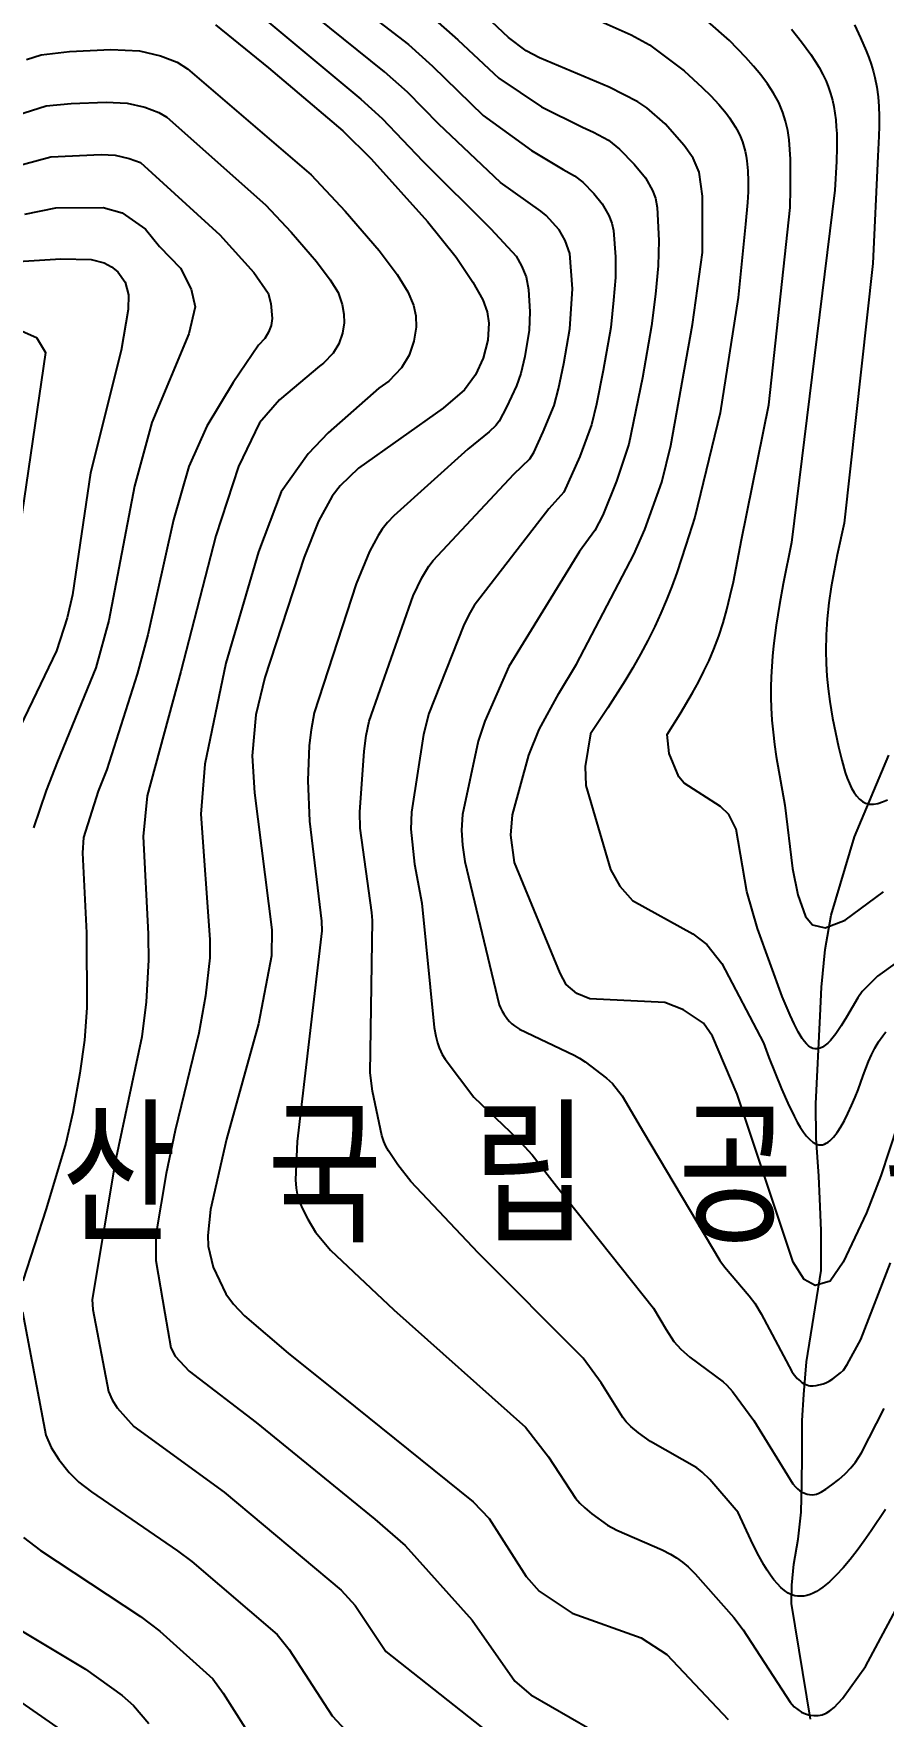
# Model space of a CAD drawing. Extents: x 197794 to 200030, y 561152 to 563931.
# Drawn here: x 198413.7 to 198568.5, y 562691.6 to 562998.3 of the extents above; entities that cross this region are included whole.
import ezdxf

# ---------------------------------------------------------------- set-up
doc = ezdxf.new("R2010")
doc.units = 0
for name, color, linetype in [('E0022112', 5, 'CONTINUOUS'), ('F0017111', 30, 'CONTINUOUS'), ('F0017114', 7, 'CONTINUOUS'), ('H0049233', 3, 'CONTINUOUS')]:
    doc.layers.add(name, color=color, linetype=linetype)
doc.styles.add('NGSW', font='romans.shx', dxfattribs={"bigfont": 'ngsw.shx'})

msp = doc.modelspace()

# ---------------------------------------------------------------- linework, layer by layer
at = {"layer": 'E0022112', "flags": 128}
msp.add_lwpolyline([(198555.201, 562691.071), (198551.739, 562712.156), (198551.79, 562715.532), (198552.183, 562719.36), (198552.927, 562723.877), (198553.477, 562728.824), (198553.649, 562733.984), (198553.66, 562739.164), (198553.709, 562745.517), (198553.969, 562750.28), (198554.482, 562756.236), (198557.155, 562772.897), (198557.157, 562780.174), (198556.919, 562785.945), (198556.741, 562790.071), (198556.218, 562797.023), (198556.16, 562803.279), (198556.943, 562819.297), (198557.212, 562824.501), (198557.904, 562831.393), (198558.953, 562837.653), (198563.248, 562851.934), (198569.475, 562866.793)], dxfattribs=at)
at = {"layer": 'F0017111'}
for points, elevation in [([(198469.48, 563006.03), (198481.97, 562996.35), (198486.36, 562992.44), (198495.55, 562983.45), (198504.39, 562977.06), (198510.16, 562973.56), (198512.23, 562972.44), (198513.71, 562971.25), (198515.75, 562969.19), (198517.27, 562967.32), (198518.45, 562965.2), (198519.02, 562963.8), (198519.33, 562962.47), (198519.67, 562957.64), (198519.66, 562953.91), (198519.33, 562949.77), (198518.81, 562944.8), (198517.42, 562936.91), (198516.21, 562930.81), (198515.29, 562927.03), (198513.2, 562921.28), (198510.28, 562914.73), (198507.558, 562911.729), (198493.937, 562894.081), (198492.953, 562892.369), (198491.964, 562890.414), (198485.691, 562874.399), (198484.688, 562870.556), (198482.484, 562856.406), (198482.387, 562853.34), (198483.041, 562846.962), (198484.375, 562839.823), (198486.642, 562817.149), (198486.926, 562815.57), (198487.245, 562814.402), (198487.559, 562813.479), (198487.838, 562812.801), (198488.127, 562812.226), (198488.649, 562811.398), (198493.863, 562804.492), (198501.778, 562796.932), (198504.523, 562793.97), (198508.918, 562788.226), (198526.61, 562765.985), (198528.89, 562762.102), (198530.311, 562759.959), (198531.6, 562758.508), (198533.214, 562757.048), (198539.277, 562752.605), (198539.96, 562751.968), (198540.985, 562750.818), (198544.887, 562745.536), (198551.993, 562733.958), (198552.441, 562733.422), (198552.831, 562733.058), (198553.245, 562732.738), (198553.682, 562732.467), (198554.134, 562732.255), (198554.59, 562732.105), (198555.044, 562732.016), (198555.485, 562731.988), (198555.904, 562732.025), (198556.302, 562732.119), (198556.701, 562732.264), (198557.2, 562732.511), (198557.979, 562732.993), (198559.089, 562733.774), (198560.338, 562734.761), (198561.512, 562735.826), (198562.546, 562736.904), (198563.429, 562737.959), (198564.496, 562739.657), (198568.621, 562747.701)], 385), ([(198452.12, 563004.05), (198473.28, 562986.41), (198477.17, 562982.86), (198484.59, 562975.12), (198496.99, 562962.74), (198501.55, 562957.81), (198502.54, 562956.03), (198503.43, 562954.04), (198503.81, 562951.7), (198504.06, 562947.66), (198503.93, 562944.28), (198503.13, 562939.52), (198502.4, 562936.42), (198501.67, 562934.12), (198499.84, 562930.28), (198498.47, 562927.71), (198497.88, 562926.91), (198496.64, 562925.76), (198492.782, 562922.579), (198479.295, 562910.457), (198478.148, 562909.232), (198477.168, 562907.987), (198476.42, 562906.848), (198474.855, 562903.957), (198472.448, 562898.064), (198464.797, 562874.52), (198464.21, 562871.434), (198463.88, 562868.593), (198463.617, 562862.227), (198463.911, 562854.815), (198466.089, 562836.565), (198466.163, 562834.797), (198461.668, 562796.385), (198461.393, 562789.418), (198461.487, 562787.909), (198461.675, 562786.815), (198462.009, 562785.689), (198462.606, 562784.221), (198463.616, 562782.233), (198465.011, 562779.885), (198467.767, 562776.568), (198479.282, 562765.708), (198503.276, 562744.292), (198507.475, 562738.912), (198512.416, 562731.401), (198513.174, 562730.468), (198514.06, 562729.615), (198515.362, 562728.542), (198518.246, 562726.447), (198519.907, 562725.555), (198528.205, 562721.925), (198529.675, 562721.178), (198530.783, 562720.474), (198531.887, 562719.683), (198532.922, 562718.838), (198534.187, 562717.572), (198541.251, 562709.615), (198542.945, 562707.347), (198551.472, 562694.167), (198552.224, 562693.343), (198552.866, 562692.821), (198553.55, 562692.386), (198554.283, 562692.048), (198555.048, 562691.826), (198555.824, 562691.727), (198556.596, 562691.751), (198557.346, 562691.898), (198558.056, 562692.173), (198558.733, 562692.577), (198559.487, 562693.181), (198561.012, 562694.849), (198565.252, 562700.695), (198575.84, 562720.57)], 395), ([(198512.72, 563002.53), (198522.53, 562998.13), (198525.87, 562996.29), (198532.211, 562991.552), (198535.475, 562988.552), (198537.03, 562987.023), (198538.492, 562985.459), (198539.832, 562983.848), (198540.446, 562983.021), (198541.017, 562982.179), (198541.542, 562981.319), (198542.017, 562980.44), (198542.439, 562979.54), (198542.802, 562978.619), (198543.077, 562977.774), (198543.305, 562976.911), (198543.49, 562976.032), (198543.634, 562975.138), (198543.815, 562973.308), (198543.872, 562971.431), (198543.83, 562969.517), (198543.714, 562967.575), (198543.357, 562963.644), (198542.005, 562950.222), (198538.738, 562929.229), (198534.133, 562910.178), (198532.518, 562905.105), (198530.821, 562900.07), (198529.917, 562897.58), (198528.961, 562895.114), (198527.944, 562892.678), (198526.856, 562890.275), (198525.595, 562887.727), (198524.251, 562885.219), (198522.836, 562882.745), (198521.361, 562880.299), (198518.282, 562875.47), (198515.107, 562870.686), (198514.121, 562864.781), (198514.264, 562861.266), (198518.755, 562845.979), (198520.477, 562842.944), (198522.755, 562840.352), (198533.754, 562834.239), (198536.31, 562832.282), (198539.076, 562828.832), (198546.637, 562814.364), (198547.613, 562811.684), (198549.915, 562806.003), (198551.063, 562803.377), (198552.209, 562801.006), (198552.78, 562799.943), (198553.351, 562798.977), (198553.92, 562798.117), (198554.488, 562797.374), (198555.055, 562796.76), (198555.62, 562796.284), (198556.183, 562795.958), (198556.745, 562795.792), (198557.079, 562795.773), (198557.413, 562795.812), (198557.747, 562795.909), (198558.08, 562796.062), (198558.412, 562796.267), (198558.744, 562796.524), (198559.405, 562797.185), (198560.065, 562798.028), (198560.723, 562799.039), (198561.379, 562800.203), (198562.034, 562801.503), (198562.687, 562802.926), (198563.339, 562804.455), (198563.874, 562805.818), (198564.781, 562808.423), (198565.774, 562810.969), (198566.33, 562812.202), (198566.939, 562813.397), (198567.612, 562814.547), (198568.36, 562815.646), (198568.942, 562816.392)], 370), ([(198568.888, 562729.317), (198566.27, 562725.412), (198564.972, 562723.565), (198563.684, 562721.813), (198562.408, 562720.176), (198561.147, 562718.672), (198559.901, 562717.322), (198558.674, 562716.144), (198557.467, 562715.157), (198556.871, 562714.741), (198556.282, 562714.38), (198555.698, 562714.076), (198555.121, 562713.832), (198554.551, 562713.65), (198553.987, 562713.533), (198553.43, 562713.483), (198552.881, 562713.502), (198552.339, 562713.593), (198551.805, 562713.757), (198551.128, 562714.081), (198550.464, 562714.523), (198549.812, 562715.077), (198549.171, 562715.734), (198548.54, 562716.486), (198547.918, 562717.325), (198547.304, 562718.244), (198546.698, 562719.235), (198545.505, 562721.398), (198544.332, 562723.752), (198542.02, 562728.777), (198536.869, 562734.774), (198535.452, 562736.14), (198534.501, 562736.876), (198526.023, 562741.716), (198523.87, 562743.259), (198522.455, 562744.449), (198521.637, 562745.271), (198521.015, 562746.076), (198517.089, 562752.367), (198513.773, 562756.903), (198494.667, 562776.089), (198482.418, 562789.083), (198480.017, 562792.146), (198478.33, 562794.662), (198477.854, 562795.532), (198477.494, 562796.361), (198477.125, 562797.489), (198475.385, 562805.551), (198474.972, 562808.882), (198475.401, 562836.695), (198475.269, 562838.106), (198473.149, 562853.527), (198473.077, 562856.42), (198473.893, 562867.557), (198474.271, 562870.398), (198474.796, 562873.004), (198482.806, 562895.842), (198484.403, 562899.17), (198485.659, 562901.25), (198486.432, 562902.282), (198501.156, 562918.072), (198504.08, 562920.82), (198504.77, 562922), (198506.52, 562925.78), (198508.48, 562930.58), (198509.31, 562933.61), (198510.28, 562938.22), (198511.37, 562944.54), (198511.84, 562951.83), (198511.38, 562958.25), (198510.5, 562960.61), (198509.41, 562962.56), (198507.04, 562965.19), (198506.05, 562965.98), (198498.73, 562971.22), (198487.52, 562981.83), (198481.77, 562987.65), (198477.62, 562991.38), (198465.15, 563001.39)], 390), ([(198486.31, 563001.32), (198490.96, 562997.23), (198497.48, 562991.1), (198498.45, 562990.25), (198506.21, 562985.02), (198513.65, 562981.29), (198515.66, 562980.39), (198518.41, 562978.91), (198520.39, 562977.31), (198523.1, 562974.57), (198525.13, 562972.07), (198526.41, 562969.78), (198526.94, 562968.33), (198527.28, 562966.68), (198527.59, 562960.61), (198527.47, 562956), (198526.97, 562950.83), (198526.25, 562945.06), (198524.57, 562935.6), (198522.1, 562923.49), (198519.88, 562916.78), (198517.38, 562910.58), (198515.93, 562907.77), (198513.099, 562903.922), (198500.268, 562882.978), (198495.853, 562872.999), (198494.67, 562869.339), (198491.822, 562855.996), (198491.61, 562853.12), (198491.772, 562850.404), (198492.201, 562847.423), (198498.499, 562821.332), (198498.733, 562820.735), (198499.006, 562820.175), (198499.317, 562819.648), (198500.009, 562818.676), (198500.387, 562818.241), (198500.788, 562817.845), (198501.263, 562817.455), (198502.212, 562816.888), (198512.139, 562812.145), (198513.132, 562811.568), (198514.136, 562810.899), (198518.04, 562807.945), (198519.147, 562806.94), (198520.868, 562804.699), (198524.803, 562798.115), (198538.706, 562774.684), (198539.509, 562773.513), (198544.03, 562768.266), (198545.035, 562766.898), (198546.24, 562764.994), (198551.782, 562754.491), (198552.039, 562754.09), (198552.279, 562753.773), (198552.796, 562753.183), (198553.072, 562752.916), (198553.359, 562752.675), (198553.654, 562752.462), (198553.95, 562752.281), (198554.245, 562752.131), (198554.533, 562752.011), (198554.81, 562751.924), (198555.08, 562751.868), (198555.36, 562751.843), (198555.713, 562751.856), (198556.229, 562751.929), (198557.51, 562752.195), (198558.023, 562752.367), (198558.582, 562752.671), (198559.295, 562753.15), (198560.685, 562754.223), (198561.203, 562754.733), (198561.901, 562755.735), (198564.373, 562760.278), (198569.756, 562774.26)], 380), ([(198573.848, 562831.167), (198567.413, 562826.552), (198564.642, 562823.723), (198563.804, 562822.595), (198561.788, 562819.071), (198560.79, 562817.458), (198559.803, 562816.023), (198558.832, 562814.826), (198558.354, 562814.336), (198557.881, 562813.927), (198557.414, 562813.608), (198556.953, 562813.385), (198556.499, 562813.266), (198556.052, 562813.26), (198555.644, 562813.358), (198555.241, 562813.552), (198554.845, 562813.837), (198554.454, 562814.206), (198554.068, 562814.652), (198553.687, 562815.168), (198552.937, 562816.388), (198552.201, 562817.814), (198551.475, 562819.394), (198550.039, 562822.812), (198545.547, 562835.249), (198543.594, 562841.979), (198541.673, 562853.344), (198540.324, 562856.015), (198538.819, 562857.456), (198532.202, 562861.689), (198531.197, 562862.886), (198529.482, 562867.118), (198529.113, 562870.571), (198531.46, 562874.371), (198533.718, 562878.206), (198534.784, 562880.148), (198535.794, 562882.112), (198536.737, 562884.102), (198537.6, 562886.124), (198538.492, 562888.51), (198539.279, 562890.938), (198539.974, 562893.401), (198540.593, 562895.895), (198541.151, 562898.412), (198541.664, 562900.947), (198542.614, 562906.046), (198547.627, 562930.69), (198551.5, 562966.656), (198551.557, 562970.074), (198551.587, 562973.695), (198551.555, 562975.487), (198551.466, 562977.257), (198551.303, 562978.999), (198551.046, 562980.704), (198550.676, 562982.366), (198550.175, 562983.977), (198549.815, 562984.891), (198549.408, 562985.786), (198548.957, 562986.664), (198548.463, 562987.526), (198547.365, 562989.207), (198546.139, 562990.839), (198544.811, 562992.431), (198543.407, 562993.994), (198540.47, 562997.07), (198536.49, 563000.58)], 365), ([(198563.25, 562999.96), (198564.336, 562997.589), (198565.356, 562995.204), (198565.822, 562994.003), (198566.247, 562992.793), (198566.624, 562991.574), (198566.944, 562990.343), (198567.285, 562988.606), (198567.517, 562986.846), (198567.654, 562985.068), (198567.712, 562983.273), (198567.708, 562981.465), (198567.656, 562979.647), (198567.473, 562975.996), (198566.578, 562956.452), (198561.33, 562909.121), (198560.077, 562903.31), (198559.503, 562900.404), (198558.99, 562897.498), (198558.559, 562894.59), (198558.232, 562891.682), (198558.028, 562888.773), (198557.969, 562885.863), (198558.035, 562883.542), (198558.193, 562881.221), (198558.429, 562878.899), (198558.731, 562876.576), (198559.216, 562873.563), (198560.291, 562868.325), (198560.883, 562865.877), (198561.539, 562863.635), (198561.898, 562862.612), (198562.281, 562861.667), (198562.691, 562860.807), (198563.131, 562860.041), (198563.604, 562859.377), (198564.111, 562858.825), (198564.656, 562858.393), (198565.242, 562858.089), (198565.586, 562857.978), (198565.943, 562857.909), (198566.695, 562857.887), (198567.494, 562858.015), (198568.337, 562858.28), (198569.219, 562858.673)], 355), ([(198551.746, 562999.155), (198553.556, 562996.865), (198555.274, 562994.542), (198556.07, 562993.359), (198556.807, 562992.155), (198557.476, 562990.928), (198558.063, 562989.673), (198558.503, 562988.551), (198558.877, 562987.405), (198559.189, 562986.239), (198559.444, 562985.052), (198559.646, 562983.847), (198559.8, 562982.626), (198559.909, 562981.389), (198559.979, 562980.138), (198560.017, 562977.601), (198559.949, 562975.028), (198559.636, 562969.821), (198551.752, 562905.592), (198550.239, 562898.045), (198549.556, 562894.272), (198548.961, 562890.5), (198548.483, 562886.729), (198548.297, 562884.844), (198548.152, 562882.96), (198548.05, 562881.075), (198547.996, 562879.192), (198547.993, 562877.308), (198548.046, 562875.425), (198548.18, 562873.208), (198548.386, 562870.991), (198548.652, 562868.774), (198548.97, 562866.558), (198549.716, 562862.127), (198550.544, 562857.696), (198551.903, 562846.147), (198552.911, 562841.368), (198554.282, 562837.429), (198555.567, 562835.876), (198557.902, 562835.369), (198561.497, 562836.76), (198568.527, 562841.916)], 360), ([(198412.34, 562993.65), (198415.02, 562994.46), (198420.23, 562995.07), (198427.76, 562995.43), (198432.93, 562995.2), (198436.79, 562994.29), (198439.81, 562993.14), (198441.72, 562991.96), (198464.25, 562972.6), (198470.43, 562965.98), (198476.6, 562958.82), (198479.91, 562954.41), (198481.86, 562951.3), (198482.88, 562948.86), (198483.31, 562946.9), (198483.36, 562944.83), (198482.96, 562942.27), (198482.07, 562939.75), (198480.7, 562937.44), (198478.35, 562935.01), (198476.57, 562933.71), (198467.34, 562925.55), (198463.67, 562921.75), (198458.79, 562914.82), (198454.64, 562903.91), (198448.68, 562883.58), (198444.88, 562865.2), (198444.1, 562856.07), (198445.78, 562833.23), (198445.78, 562829.85), (198444.99, 562822.95), (198443.78, 562816.12), (198439.47, 562798.42), (198437.8, 562790.55), (198435.96, 562779.4), (198435.96, 562774.72), (198437.57, 562765.11), (198438.69, 562758.75), (198439.48, 562757.27), (198442.01, 562754.52), (198454.2, 562745.14), (198475.82, 562727.54), (198481.37, 562722.74), (198493.566, 562709.157), (198501.309, 562698.023), (198504.238, 562695.536), (198529.352, 562681.037)], 405), ([(198406.72, 562982.28), (198415.92, 562985.17), (198420.52, 562985.61), (198426.86, 562985.86), (198430.73, 562985.69), (198433.92, 562984.93), (198436.48, 562983.99), (198437.92, 562983.11), (198455.92, 562967.13), (198460.56, 562962.17), (198465.19, 562956.8), (198467.67, 562953.49), (198469.13, 562951.16), (198469.89, 562949), (198470.2, 562947.19), (198470.24, 562945.64), (198469.94, 562943.72), (198469.27, 562941.83), (198468.24, 562940.09), (198466.48, 562938.27), (198465.73, 562937.72), (198458.46, 562931.62), (198454.79, 562927.39), (198451, 562919.44), (198446.88, 562906.81), (198440.49, 562882.09), (198434.38, 562859.38), (198433.6, 562851.99), (198434.51, 562834.22), (198434.53, 562833.84), (198434.58, 562829.43), (198434.17, 562821.86), (198433.37, 562815.48), (198428.5, 562792.6), (198424.32, 562767.57), (198424.45, 562765.79), (198427.29, 562750.79), (198427.96, 562749.3), (198428.86, 562747.83), (198431.95, 562744.42), (198448.36, 562732.48), (198469.69, 562714.63), (198472.27, 562711.81), (198477.82, 562703.41), (198498.96, 562686.7)], 410), ([(198409.39, 562973.87), (198416.82, 562975.87), (198425.96, 562976.3), (198428.54, 562976.18), (198431.06, 562975.58), (198433.15, 562974.85), (198447.6, 562961.66), (198453.77, 562954.78), (198456.4, 562951.01), (198456.89, 562949.13), (198457.12, 562946.44), (198456.92, 562945.17), (198456.47, 562943.9), (198455.79, 562942.75), (198454.61, 562941.54), (198450.01, 562934.76), (198445.2, 562926.82), (198441.93, 562919.44), (198439.12, 562909.71), (198434.46, 562888.77), (198432.54, 562881.59), (198426.98, 562864.23), (198425.42, 562860.28), (198422.77, 562851.78), (198422.6, 562849.03), (198423.28, 562834.45), (198423.36, 562820.76), (198422.96, 562814.84), (198422.08, 562808.86), (198420.79, 562801.65), (198419.54, 562796.06), (198415.92, 562784.09), (198411.7, 562770.98)], 415), ([(198412.06, 562965.45), (198417.73, 562966.58), (198426.34, 562966.67), (198429.82, 562965.7), (198434.05, 562962.73), (198436.59, 562959.54), (198440.4, 562955.59), (198442.37, 562951.78), (198443.08, 562948.54), (198441.95, 562943.6), (198435.19, 562927.46), (198434.8, 562925.9), (198432.06, 562915.88), (198427.36, 562891.37), (198425.01, 562882.76), (198418, 562865.66), (198415.93, 562860.38), (198413.67, 562853.55)], 420), ([(198411.6, 562944.08), (198414.16, 562942.98), (198415.8, 562940.24), (198411.18, 562908.2)], 430), ([(198411.63, 562765.33), (198415.89, 562742.83), (198416.89, 562740.6), (198418.24, 562738.39), (198420.17, 562736.05), (198421.89, 562734.31), (198424.2, 562732.53), (198439.88, 562721.79), (198442.51, 562719.82), (198458.01, 562706.53), (198460.24, 562703.81), (198468.03, 562691.72), (198472.95, 562686.42)], 415), ([(198411.83, 562724.2), (198414.91, 562721.82), (198433.16, 562709.79), (198436.67, 562707.15), (198446.32, 562698.42), (198448.21, 562695.81), (198458.24, 562680.02)], 420), ([(198405.7, 562698.09), (198419.32, 562688.63)], 430)]:
    msp.add_lwpolyline(points, dxfattribs=dict(at, elevation=elevation))
at = {"layer": 'F0017114'}
for points, elevation in [([(198574.097, 562808.598), (198567.988, 562790.125), (198565.434, 562783.411), (198561.163, 562774.382), (198558.787, 562770.929), (198556.049, 562770.125), (198554.032, 562771.259), (198552.057, 562774.402), (198541.818, 562805.046), (198537.331, 562815.589), (198535.713, 562817.964), (198532.04, 562820.365), (198528.689, 562821.71), (198515.014, 562822.377), (198512.646, 562823.343), (198510.7, 562824.999), (198509.582, 562827.064), (198501.258, 562847.261), (198500.588, 562852.254), (198500.902, 562855.916), (198503.892, 562866.802), (198505.784, 562871.502), (198509.35, 562878.045), (198512.597, 562883.383), (198523.046, 562903.367), (198525.02, 562907.96), (198528.1, 562916.61), (198529.73, 562923.27), (198533.7, 562945.32), (198535.51, 562958.44), (198535.54, 562968.72), (198534.92, 562973.07), (198533.81, 562975.67), (198532.17, 562977.97), (198528.73, 562981.91), (198525.4, 562984.83), (198523.77, 562985.9), (198518.53, 562988.56), (198505.83, 562993.94), (198503.38, 562995.21), (198500.16, 562997.64), (198490.95, 563006.4)], 375), ([(198446.81, 562999.93), (198456.48, 562992.13), (198469.97, 562980.64), (198475.18, 562975.5), (198485.41, 562964.09), (198490.63, 562957.61), (198493.69, 562953.06), (198495.48, 562949.82), (198496.27, 562947.64), (198496.58, 562945.59), (198496.39, 562942.46), (198495.58, 562939.2), (198494.15, 562936.14), (198492.16, 562933.42), (198488.27, 562930.08), (198472.85, 562919.13), (198469.53, 562915.92), (198468.07, 562914.06), (198465.57, 562909.47), (198462.97, 562902.94), (198455.78, 562880.98), (198454.14, 562874.16), (198453.51, 562866.72), (198453.9, 562859.97), (198457.06, 562834.99), (198456.99, 562830.26), (198454.61, 562817.83), (198448.81, 562796.81), (198445.92, 562783.99), (198445.38, 562779.27), (198445.48, 562777.33), (198446.35, 562773.51), (198448.71, 562768.6), (198450.09, 562766.71), (198452.08, 562764.63), (198460.04, 562757.8), (198472.253, 562748.042), (198493.72, 562730.718), (198496.68, 562727.69), (198503.377, 562717.065), (198505.795, 562714.431), (198511.767, 562710.403), (198524.382, 562705.908), (198529.038, 562702.885), (198540.19, 562691.043)], 400), ([(198410.84, 562956.79), (198418.63, 562957.29), (198424.15, 562957.16), (198426.49, 562956.56), (198427.86, 562955.86), (198429.03, 562954.9), (198430.35, 562953.05), (198430.94, 562950.73), (198430.87, 562948.06), (198429.59, 562940.56), (198424.01, 562918.3), (198420.74, 562896.06), (198419.76, 562891.88), (198417.81, 562885.85), (198408.31, 562865.97)], 425), ([(198408.56, 562708.94), (198423.09, 562700.18), (198429.8, 562695.39), (198431.85, 562693.59), (198434.64, 562690.32)], 425)]:
    msp.add_lwpolyline(points, dxfattribs=dict(at, elevation=elevation))

# ---------------------------------------------------------------- texts
at = {"layer": 'H0049233', "style": 'NGSW'}
msp.add_text('북 한 산 국 립 공 원', height=24, dxfattribs=at).set_placement((198343.895, 562777.971))

doc.saveas('drawing.dxf')
